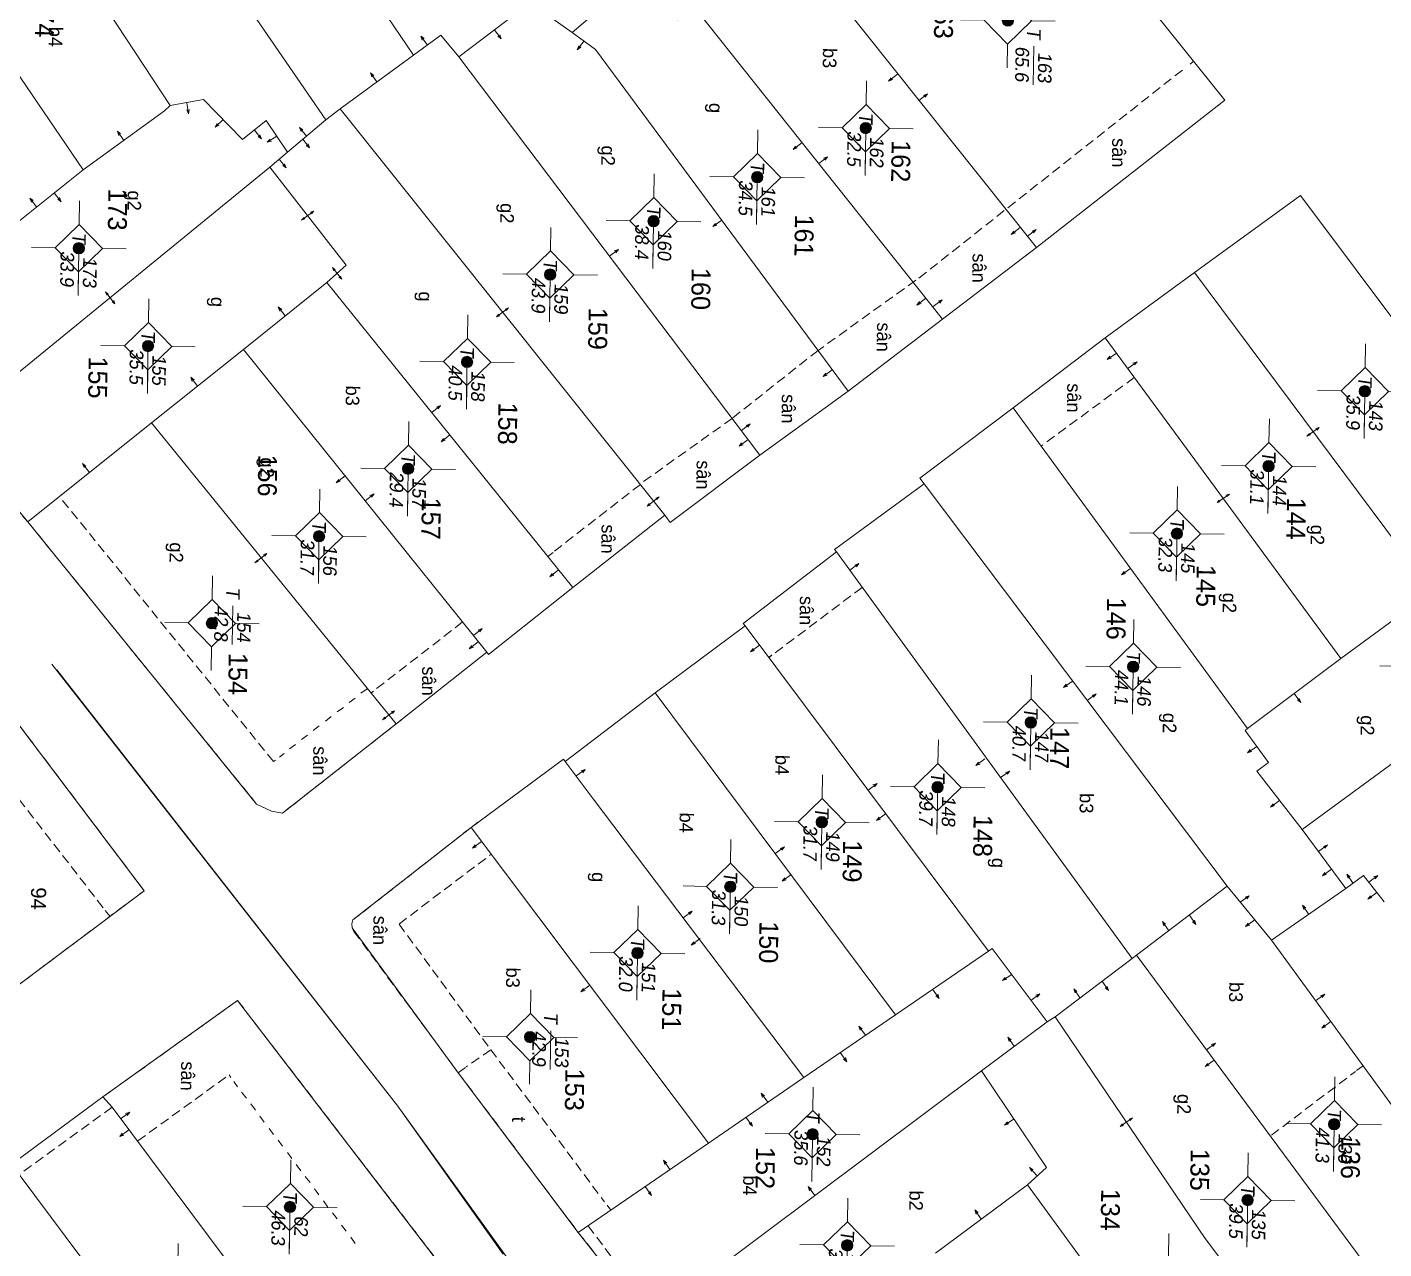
# Model space of a CAD drawing. Extents: x 601689 to 602595, y 1189742 to 1190763.
# Drawn here: x 602130.27 to 602166.14, y 1190266.57 to 1190298.88 of the extents above; entities that cross this region are included whole.
import ezdxf
from ezdxf.enums import TextEntityAlignment as Align

# ---------------------------------------------------------------- set-up
doc = ezdxf.new("R2010")
doc.units = 0
doc.header["$MEASUREMENT"] = 0
doc.linetypes.add('HIDDEN', pattern=[0.375, 0.25, -0.125])
for name, color, linetype in [('10', 250, 'Continuous'), ('11', 7, 'Continuous'), ('13', 7, 'Continuous'), ('14', 7, 'Continuous'), ('15', 7, 'Continuous'), ('16', 7, 'Continuous'), ('22', 7, 'Continuous'), ('53', 7, 'Continuous'), ('57', 7, 'Continuous')]:
    doc.layers.add(name, color=color, linetype=linetype)
doc.styles.add('TXT', font='vnshx.shx')

# ---------------------------------------------------------------- blocks, each defined once
blk = doc.blocks.new('NH3R')
at = {"layer": '16', "color": 7, "linetype": 'Continuous', "lineweight": 0}
for p, q in [((0, 0), (0.297, -0.005)), ((0.297, -0.005), (0.186, 0.031)), ((0.297, -0.005), (0.189, -0.033))]:
    blk.add_line(p, q, dxfattribs=at)
blk = doc.blocks.new('NH3')
at = {"layer": '16', "color": 7, "linetype": 'Continuous', "lineweight": 0}
for p, q in [((-0.199, -0.002), (-0.113, 0.021)), ((0.197, -0.012), (0.107, 0.015)), ((-0.199, -0.002), (0.197, -0.012)), ((-0.199, -0.002), (-0.116, -0.035)), ((0.197, -0.012), (0.104, -0.027))]:
    blk.add_line(p, q, dxfattribs=at)
blk = doc.blocks.new('*M1031103110311031')
at = {"layer": '13', "color": 3, "linetype": 'Continuous', "lineweight": 0}
blk.add_line((602550.496, 1189830.308), (602551.516, 1189830.308), dxfattribs=at)
at = {"layer": '13', "color": 3, "linetype": 'Continuous', "lineweight": 0, "style": 'TXT', "oblique": 7.6055}
for s, p in [('143', (602550.646, 1189830.608)), ('35.9', (602550.496, 1189830.008))]:
    blk.add_text(s, height=0.36, dxfattribs=at).set_placement(p, align=Align.MIDDLE_LEFT)
blk.add_text('T', height=0.36, dxfattribs=at).set_placement((602550.299, 1189830.308), align=Align.MIDDLE_RIGHT)
blk = doc.blocks.new('*M1032103210321032')
at = {"layer": '13', "color": 3, "linetype": 'Continuous', "lineweight": 0}
blk.add_line((602569.889, 1189829.779), (602570.909, 1189829.779), dxfattribs=at)
at = {"layer": '13', "color": 3, "linetype": 'Continuous', "lineweight": 0, "style": 'TXT', "oblique": 7.6055}
for s, p in [('136', (602570.039, 1189830.079)), ('41.3', (602569.889, 1189829.479))]:
    blk.add_text(s, height=0.36, dxfattribs=at).set_placement(p, align=Align.MIDDLE_LEFT)
blk.add_text('T', height=0.36, dxfattribs=at).set_placement((602569.692, 1189829.779), align=Align.MIDDLE_RIGHT)
blk = doc.blocks.new('*M1036103610361036')
at = {"layer": '13', "color": 3, "linetype": 'Continuous', "lineweight": 0}
blk.add_line((602552.514, 1189827.794), (602553.534, 1189827.794), dxfattribs=at)
at = {"layer": '13', "color": 3, "linetype": 'Continuous', "lineweight": 0, "style": 'TXT', "oblique": 7.6055}
for s, p in [('144', (602552.664, 1189828.094)), ('31.1', (602552.514, 1189827.494))]:
    blk.add_text(s, height=0.36, dxfattribs=at).set_placement(p, align=Align.MIDDLE_LEFT)
blk.add_text('T', height=0.36, dxfattribs=at).set_placement((602552.317, 1189827.794), align=Align.MIDDLE_RIGHT)
blk = doc.blocks.new('*M1037103710371037')
at = {"layer": '13', "color": 3, "linetype": 'Continuous', "lineweight": 0}
blk.add_line((602571.927, 1189827.52), (602572.947, 1189827.52), dxfattribs=at)
at = {"layer": '13', "color": 3, "linetype": 'Continuous', "lineweight": 0, "style": 'TXT', "oblique": 7.6055}
for s, p in [('135', (602572.077, 1189827.82)), ('39.5', (602571.927, 1189827.22))]:
    blk.add_text(s, height=0.36, dxfattribs=at).set_placement(p, align=Align.MIDDLE_LEFT)
blk.add_text('T', height=0.36, dxfattribs=at).set_placement((602571.73, 1189827.52), align=Align.MIDDLE_RIGHT)
blk = doc.blocks.new('*M1041104110411041')
at = {"layer": '13', "color": 3, "linetype": 'Continuous', "lineweight": 0}
blk.add_line((602554.333, 1189825.396), (602555.353, 1189825.396), dxfattribs=at)
at = {"layer": '13', "color": 3, "linetype": 'Continuous', "lineweight": 0, "style": 'TXT', "oblique": 7.6055}
for s, p in [('145', (602554.483, 1189825.696)), ('32.3', (602554.333, 1189825.096))]:
    blk.add_text(s, height=0.36, dxfattribs=at).set_placement(p, align=Align.MIDDLE_LEFT)
blk.add_text('T', height=0.36, dxfattribs=at).set_placement((602554.136, 1189825.396), align=Align.MIDDLE_RIGHT)
blk = doc.blocks.new('*M1043104310431043')
at = {"layer": '13', "color": 3, "linetype": 'Continuous', "lineweight": 0}
blk.add_line((602557.869, 1189824.29), (602558.889, 1189824.29), dxfattribs=at)
at = {"layer": '13', "color": 3, "linetype": 'Continuous', "lineweight": 0, "style": 'TXT', "oblique": 7.6055}
for s, p in [('146', (602558.019, 1189824.59)), ('44.1', (602557.869, 1189823.99))]:
    blk.add_text(s, height=0.36, dxfattribs=at).set_placement(p, align=Align.MIDDLE_LEFT)
blk.add_text('T', height=0.36, dxfattribs=at).set_placement((602557.672, 1189824.29), align=Align.MIDDLE_RIGHT)
blk = doc.blocks.new('*M1046104610461046')
at = {"layer": '13', "color": 3, "linetype": 'Continuous', "lineweight": 0}
blk.add_line((602559.381, 1189821.605), (602560.401, 1189821.605), dxfattribs=at)
at = {"layer": '13', "color": 3, "linetype": 'Continuous', "lineweight": 0, "style": 'TXT', "oblique": 7.6055}
for s, p in [('147', (602559.531, 1189821.905)), ('40.7', (602559.381, 1189821.305))]:
    blk.add_text(s, height=0.36, dxfattribs=at).set_placement(p, align=Align.MIDDLE_LEFT)
blk.add_text('T', height=0.36, dxfattribs=at).set_placement((602559.184, 1189821.605), align=Align.MIDDLE_RIGHT)
blk = doc.blocks.new('*M1048104810481048')
at = {"layer": '13', "color": 3, "linetype": 'Continuous', "lineweight": 0}
blk.add_line((602540.834, 1189820.73), (602541.854, 1189820.73), dxfattribs=at)
at = {"layer": '13', "color": 3, "linetype": 'Continuous', "lineweight": 0, "style": 'TXT', "oblique": 7.6055}
for s, p in [('163', (602540.984, 1189821.03)), ('65.6', (602540.834, 1189820.43))]:
    blk.add_text(s, height=0.36, dxfattribs=at).set_placement(p, align=Align.MIDDLE_LEFT)
blk.add_text('T', height=0.36, dxfattribs=at).set_placement((602540.637, 1189820.73), align=Align.MIDDLE_RIGHT)
blk = doc.blocks.new('*M1050105010501050')
at = {"layer": '13', "color": 3, "linetype": 'Continuous', "lineweight": 0}
blk.add_line((602561.129, 1189819.167), (602562.149, 1189819.167), dxfattribs=at)
at = {"layer": '13', "color": 3, "linetype": 'Continuous', "lineweight": 0, "style": 'TXT', "oblique": 7.6055}
blk.add_text('T', height=0.36, dxfattribs=at).set_placement((602560.932, 1189819.167), align=Align.MIDDLE_RIGHT)
for s, p in [('148', (602561.279, 1189819.467)), ('39.7', (602561.129, 1189818.867))]:
    blk.add_text(s, height=0.36, dxfattribs=at).set_placement(p, align=Align.MIDDLE_LEFT)
blk = doc.blocks.new('*M1053105310531053')
at = {"layer": '13', "color": 3, "linetype": 'Continuous', "lineweight": 0}
blk.add_line((602543.729, 1189817.013), (602544.749, 1189817.013), dxfattribs=at)
at = {"layer": '13', "color": 3, "linetype": 'Continuous', "lineweight": 0, "style": 'TXT', "oblique": 7.6055}
blk.add_text('T', height=0.36, dxfattribs=at).set_placement((602543.532, 1189817.013), align=Align.MIDDLE_RIGHT)
for s, p in [('162', (602543.879, 1189817.313)), ('32.5', (602543.729, 1189816.713))]:
    blk.add_text(s, height=0.36, dxfattribs=at).set_placement(p, align=Align.MIDDLE_LEFT)
blk = doc.blocks.new('*M1054105410541054')
at = {"layer": '13', "color": 3, "linetype": 'Continuous', "lineweight": 0}
blk.add_line((602573.277, 1189816.952), (602574.297, 1189816.952), dxfattribs=at)
at = {"layer": '13', "color": 3, "linetype": 'Continuous', "lineweight": 0, "style": 'TXT', "oblique": 7.6055}
for s, p in [('132', (602573.427, 1189817.252)), ('34.3', (602573.277, 1189816.652))]:
    blk.add_text(s, height=0.36, dxfattribs=at).set_placement(p, align=Align.MIDDLE_LEFT)
blk.add_text('T', height=0.36, dxfattribs=at).set_placement((602573.08, 1189816.952), align=Align.MIDDLE_RIGHT)
blk = doc.blocks.new('*M1055105510551055')
at = {"layer": '13', "color": 3, "linetype": 'Continuous', "lineweight": 0}
blk.add_line((602562.098, 1189816.118), (602563.118, 1189816.118), dxfattribs=at)
at = {"layer": '13', "color": 3, "linetype": 'Continuous', "lineweight": 0, "style": 'TXT', "oblique": 7.6055}
for s, p in [('149', (602562.248, 1189816.418)), ('31.7', (602562.098, 1189815.818))]:
    blk.add_text(s, height=0.36, dxfattribs=at).set_placement(p, align=Align.MIDDLE_LEFT)
blk.add_text('T', height=0.36, dxfattribs=at).set_placement((602561.901, 1189816.118), align=Align.MIDDLE_RIGHT)
blk = doc.blocks.new('*M1056105610561056')
at = {"layer": '13', "color": 3, "linetype": 'Continuous', "lineweight": 0}
blk.add_line((602570.355, 1189815.994), (602571.375, 1189815.994), dxfattribs=at)
at = {"layer": '13', "color": 3, "linetype": 'Continuous', "lineweight": 0, "style": 'TXT', "oblique": 7.6055}
for s, p in [('152', (602570.505, 1189816.294)), ('35.6', (602570.355, 1189815.694))]:
    blk.add_text(s, height=0.36, dxfattribs=at).set_placement(p, align=Align.MIDDLE_LEFT)
blk.add_text('T', height=0.36, dxfattribs=at).set_placement((602570.158, 1189815.994), align=Align.MIDDLE_RIGHT)
blk = doc.blocks.new('*M1057105710571057')
at = {"layer": '13', "color": 3, "linetype": 'Continuous', "lineweight": 0}
blk.add_line((602545.07, 1189814.164), (602546.09, 1189814.164), dxfattribs=at)
at = {"layer": '13', "color": 3, "linetype": 'Continuous', "lineweight": 0, "style": 'TXT', "oblique": 7.6055}
for s, p in [('161', (602545.22, 1189814.464)), ('34.5', (602545.07, 1189813.864))]:
    blk.add_text(s, height=0.36, dxfattribs=at).set_placement(p, align=Align.MIDDLE_LEFT)
blk.add_text('T', height=0.36, dxfattribs=at).set_placement((602544.873, 1189814.164), align=Align.MIDDLE_RIGHT)
blk = doc.blocks.new('*M1059105910591059')
at = {"layer": '13', "color": 3, "linetype": 'Continuous', "lineweight": 0}
blk.add_line((602563.839, 1189813.724), (602564.859, 1189813.724), dxfattribs=at)
at = {"layer": '13', "color": 3, "linetype": 'Continuous', "lineweight": 0, "style": 'TXT', "oblique": 7.6055}
for s, p in [('150', (602563.989, 1189814.024)), ('31.3', (602563.839, 1189813.424))]:
    blk.add_text(s, height=0.36, dxfattribs=at).set_placement(p, align=Align.MIDDLE_LEFT)
blk.add_text('T', height=0.36, dxfattribs=at).set_placement((602563.642, 1189813.724), align=Align.MIDDLE_RIGHT)
blk = doc.blocks.new('*M1062106210621062')
at = {"layer": '13', "color": 3, "linetype": 'Continuous', "lineweight": 0}
blk.add_line((602546.272, 1189811.44), (602547.292, 1189811.44), dxfattribs=at)
at = {"layer": '13', "color": 3, "linetype": 'Continuous', "lineweight": 0, "style": 'TXT', "oblique": 7.6055}
for s, p in [('160', (602546.422, 1189811.74)), ('38.4', (602546.272, 1189811.14))]:
    blk.add_text(s, height=0.36, dxfattribs=at).set_placement(p, align=Align.MIDDLE_LEFT)
blk.add_text('T', height=0.36, dxfattribs=at).set_placement((602546.075, 1189811.44), align=Align.MIDDLE_RIGHT)
blk = doc.blocks.new('*M1063106310631063')
at = {"layer": '13', "color": 3, "linetype": 'Continuous', "lineweight": 0}
blk.add_line((602565.629, 1189811.296), (602566.649, 1189811.296), dxfattribs=at)
at = {"layer": '13', "color": 3, "linetype": 'Continuous', "lineweight": 0, "style": 'TXT', "oblique": 7.6055}
for s, p in [('151', (602565.779, 1189811.596)), ('32.0', (602565.629, 1189810.996))]:
    blk.add_text(s, height=0.36, dxfattribs=at).set_placement(p, align=Align.MIDDLE_LEFT)
blk.add_text('T', height=0.36, dxfattribs=at).set_placement((602565.432, 1189811.296), align=Align.MIDDLE_RIGHT)
blk = doc.blocks.new('*M1064106410641064')
at = {"layer": '13', "color": 3, "linetype": 'Continuous', "lineweight": 0}
blk.add_line((602547.725, 1189808.727), (602548.745, 1189808.727), dxfattribs=at)
at = {"layer": '13', "color": 3, "linetype": 'Continuous', "lineweight": 0, "style": 'TXT', "oblique": 7.6055}
blk.add_text('T', height=0.36, dxfattribs=at).set_placement((602547.528, 1189808.727), align=Align.MIDDLE_RIGHT)
for s, p in [('159', (602547.875, 1189809.027)), ('43.9', (602547.725, 1189808.427))]:
    blk.add_text(s, height=0.36, dxfattribs=at).set_placement(p, align=Align.MIDDLE_LEFT)
blk = doc.blocks.new('*M1066106610661066')
at = {"layer": '13', "color": 3, "linetype": 'Continuous', "lineweight": 0}
blk.add_line((602567.892, 1189808.488), (602568.912, 1189808.488), dxfattribs=at)
at = {"layer": '13', "color": 3, "linetype": 'Continuous', "lineweight": 0, "style": 'TXT', "oblique": 7.6055}
for s, p in [('153', (602568.042, 1189808.788)), ('42.9', (602567.892, 1189808.188))]:
    blk.add_text(s, height=0.36, dxfattribs=at).set_placement(p, align=Align.MIDDLE_LEFT)
blk.add_text('T', height=0.36, dxfattribs=at).set_placement((602567.695, 1189808.488), align=Align.MIDDLE_RIGHT)
blk = doc.blocks.new('*M1067106710671067')
at = {"layer": '13', "color": 3, "linetype": 'Continuous', "lineweight": 0}
blk.add_line((602550.067, 1189806.563), (602551.087, 1189806.563), dxfattribs=at)
at = {"layer": '13', "color": 3, "linetype": 'Continuous', "lineweight": 0, "style": 'TXT', "oblique": 7.6055}
blk.add_text('T', height=0.36, dxfattribs=at).set_placement((602549.87, 1189806.563), align=Align.MIDDLE_RIGHT)
for s, p in [('158', (602550.217, 1189806.863)), ('40.5', (602550.067, 1189806.263))]:
    blk.add_text(s, height=0.36, dxfattribs=at).set_placement(p, align=Align.MIDDLE_LEFT)
blk = doc.blocks.new('*M1069106910691069')
at = {"layer": '13', "color": 3, "linetype": 'Continuous', "lineweight": 0}
blk.add_line((602552.913, 1189805.046), (602553.933, 1189805.046), dxfattribs=at)
at = {"layer": '13', "color": 3, "linetype": 'Continuous', "lineweight": 0, "style": 'TXT', "oblique": 7.6055}
for s, p in [('157', (602553.063, 1189805.346)), ('29.4', (602552.913, 1189804.746))]:
    blk.add_text(s, height=0.36, dxfattribs=at).set_placement(p, align=Align.MIDDLE_LEFT)
blk.add_text('T', height=0.36, dxfattribs=at).set_placement((602552.716, 1189805.046), align=Align.MIDDLE_RIGHT)
blk = doc.blocks.new('*M1071107110711071')
at = {"layer": '13', "color": 3, "linetype": 'Continuous', "lineweight": 0}
blk.add_line((602554.732, 1189802.717), (602555.752, 1189802.717), dxfattribs=at)
at = {"layer": '13', "color": 3, "linetype": 'Continuous', "lineweight": 0, "style": 'TXT', "oblique": 7.6055}
for s, p in [('156', (602554.882, 1189803.017)), ('31.7', (602554.732, 1189802.417))]:
    blk.add_text(s, height=0.36, dxfattribs=at).set_placement(p, align=Align.MIDDLE_LEFT)
blk.add_text('T', height=0.36, dxfattribs=at).set_placement((602554.535, 1189802.717), align=Align.MIDDLE_RIGHT)
blk = doc.blocks.new('*M1073107310731073')
at = {"layer": '13', "color": 3, "linetype": 'Continuous', "lineweight": 0}
blk.add_line((602557.072, 1189799.92), (602558.092, 1189799.92), dxfattribs=at)
at = {"layer": '13', "color": 3, "linetype": 'Continuous', "lineweight": 0, "style": 'TXT', "oblique": 7.6055}
for s, p in [('154', (602557.222, 1189800.22)), ('42.8', (602557.072, 1189799.62))]:
    blk.add_text(s, height=0.36, dxfattribs=at).set_placement(p, align=Align.MIDDLE_LEFT)
blk.add_text('T', height=0.36, dxfattribs=at).set_placement((602556.875, 1189799.92), align=Align.MIDDLE_RIGHT)
blk = doc.blocks.new('*M1075107510751075')
at = {"layer": '13', "color": 3, "linetype": 'Continuous', "lineweight": 0}
blk.add_line((602549.769, 1189798.124), (602550.789, 1189798.124), dxfattribs=at)
at = {"layer": '13', "color": 3, "linetype": 'Continuous', "lineweight": 0, "style": 'TXT', "oblique": 7.6055}
for s, p in [('155', (602549.919, 1189798.424)), ('35.5', (602549.769, 1189797.824))]:
    blk.add_text(s, height=0.36, dxfattribs=at).set_placement(p, align=Align.MIDDLE_LEFT)
blk.add_text('T', height=0.36, dxfattribs=at).set_placement((602549.572, 1189798.124), align=Align.MIDDLE_RIGHT)
blk = doc.blocks.new('*M1077107710771077')
at = {"layer": '13', "color": 3, "linetype": 'Continuous', "lineweight": 0}
blk.add_line((602547.209, 1189796.257), (602548.229, 1189796.257), dxfattribs=at)
at = {"layer": '13', "color": 3, "linetype": 'Continuous', "lineweight": 0, "style": 'TXT', "oblique": 7.6055}
for s, p in [('173', (602547.359, 1189796.557)), ('33.9', (602547.209, 1189795.957))]:
    blk.add_text(s, height=0.36, dxfattribs=at).set_placement(p, align=Align.MIDDLE_LEFT)
blk.add_text('T', height=0.36, dxfattribs=at).set_placement((602547.012, 1189796.257), align=Align.MIDDLE_RIGHT)
blk = doc.blocks.new('CENTRD')
at = {"layer": '11', "linetype": 'Continuous', "lineweight": 0}
h = blk.add_hatch(color=2, dxfattribs=at)
edge = h.paths.add_edge_path()
edge.add_arc((0, 0), 0.15, 0, 360)
at = {"layer": '11', "color": 2, "linetype": 'Continuous', "lineweight": 0}
for p, q in [((0, 1.25), (0, 0.625)), ((0, 0.625), (-0.625, 0)), ((0.625, 0), (0, 0.625)), ((-0.625, 0), (-1.25, 0)), ((-0.625, 0), (0, -0.625)), ((0, -0.625), (0.625, 0)), ((1.25, 0), (0.625, 0)), ((0, -0.625), (0, -1.25))]:
    blk.add_line(p, q, dxfattribs=at)
blk.add_circle((0, 0), 0.15, dxfattribs=at)
blk = doc.blocks.new('*M1751175117511751')
at = {"layer": '13', "color": 3, "linetype": 'Continuous', "lineweight": 0}
blk.add_line((602572.477, 1189802.207), (602573.497, 1189802.207), dxfattribs=at)
at = {"layer": '13', "color": 3, "linetype": 'Continuous', "lineweight": 0, "style": 'TXT', "oblique": 7.6055}
for s, p in [('62', (602572.627, 1189802.507)), ('46.3', (602572.477, 1189801.907))]:
    blk.add_text(s, height=0.36, dxfattribs=at).set_placement(p, align=Align.MIDDLE_LEFT)
blk.add_text('T', height=0.36, dxfattribs=at).set_placement((602572.28, 1189802.207), align=Align.MIDDLE_RIGHT)

msp = doc.modelspace()

# ---------------------------------------------------------------- linework, layer by layer
at = {"layer": '10', "color": 7, "linetype": 'Continuous', "lineweight": 0}
for p, q in [((602132.638, 1190309.752), (602140.489, 1190298.134)), ((602138.166, 1190296.426), (602130.243, 1190307.965)), ((602134.051, 1190296.802), (602127.84, 1190306.258)), ((602131.757, 1190295.103), (602125.385, 1190304.432)), ((602150.471, 1190301.177), (602156.961, 1190293.048)), ((602141.688, 1190298.088), (602143.568, 1190299.521)), ((602143.568, 1190299.521), (602144.678, 1190298.736)), ((602154.474, 1190291.152), (602147.927, 1190299.382)), ((602138.55, 1190296.711), (602140.489, 1190298.134)), ((602141.688, 1190298.088), (602149.644, 1190287.558)), ((602138.166, 1190296.426), (602137.154, 1190295.569)), ((602138.55, 1190296.711), (602138.166, 1190296.426)), ((602147.133, 1190285.972), (602138.55, 1190296.711)), ((602137.154, 1190295.569), (602136.688, 1190295.176)), ((602128.233, 1190288.262), (602136.688, 1190295.176)), ((602129.29, 1190293.137), (602131.757, 1190295.103)), ((602154.474, 1190291.152), (602156.961, 1190293.048)), ((602135.992, 1190290.355), (602138.196, 1190292.126)), ((602144.697, 1190284.055), (602138.196, 1190292.126)), ((602161.132, 1190292.391), (602158.777, 1190290.663)), ((602161.132, 1190292.391), (602167.416, 1190283.954)), ((602151.978, 1190289.246), (602154.474, 1190291.152)), ((602158.777, 1190290.663), (602156.342, 1190288.806)), ((602158.777, 1190290.663), (602165.002, 1190282.177)), ((602133.556, 1190288.409), (602135.992, 1190290.355)), ((602142.423, 1190282.346), (602135.992, 1190290.355)), ((602149.644, 1190287.558), (602151.978, 1190289.246)), ((602162.537, 1190280.331), (602156.342, 1190288.806)), ((602128.233, 1190288.262), (602130.289, 1190285.793)), ((602130.289, 1190285.793), (602133.556, 1190288.409)), ((602140.027, 1190280.45), (602133.556, 1190288.409)), ((602161.999, 1190276.158), (602153.985, 1190286.798)), ((602144.697, 1190284.055), (602147.133, 1190285.972)), ((602151.669, 1190285), (602159.483, 1190274.243)), ((602167.416, 1190283.954), (602165.002, 1190282.177)), ((602172, 1190283.531), (602163.98, 1190277.661)), ((602149.253, 1190283.043), (602146.879, 1190281.275)), ((602149.253, 1190283.043), (602155.685, 1190274.445)), ((602140.027, 1190280.45), (602142.423, 1190282.346)), ((602165.002, 1190282.177), (602162.537, 1190280.331)), ((602146.879, 1190281.275), (602144.493, 1190279.458)), ((602146.879, 1190281.275), (602153.232, 1190272.758)), ((602142.009, 1190277.712), (602148.285, 1190269.366)), ((602165.138, 1190276.095), (602163.98, 1190277.661)), ((602159.604, 1190274.331), (602161.999, 1190276.158)), ((602161.999, 1190276.158), (602163.169, 1190274.732)), ((602163.169, 1190274.732), (602165.138, 1190276.095)), ((602163.169, 1190274.732), (602170.05, 1190265.277)), ((602153.232, 1190272.758), (602155.685, 1190274.445)), ((602157.451, 1190272.7), (602159.483, 1190274.243)), ((602159.483, 1190274.243), (602159.604, 1190274.331)), ((602159.604, 1190274.331), (602167.635, 1190263.48)), ((602150.809, 1190271.101), (602153.232, 1190272.758)), ((602157.239, 1190272.573), (602157.451, 1190272.7)), ((602155.501, 1190271.277), (602157.239, 1190272.573)), ((602146.681, 1190264.678), (602155.501, 1190271.277)), ((602148.285, 1190269.366), (602150.809, 1190271.101)), ((602144.842, 1190267.003), (602148.285, 1190269.366)), ((602130.063, 1190268.535), (602136.22, 1190260.281)), ((602154.285, 1190266.453), (602156.721, 1190268.26)), ((602156.721, 1190268.26), (602162.953, 1190259.714)), ((602144.842, 1190267.003), (602146.681, 1190264.678))]:
    msp.add_line(p, q, dxfattribs=at)
for points in [[(602156.961, 1190293.048), (602161.934, 1190296.94), (602155.445, 1190305.04), (602155.232, 1190304.873)], [(602147.927, 1190299.382), (602147.482, 1190299.069), (602146.539, 1190300.321), (602144.678, 1190298.736)], [(602140.489, 1190298.134), (602141.207, 1190298.665), (602141.688, 1190298.088)], [(602144.678, 1190298.736), (602145.302, 1190298.288), (602151.978, 1190289.246)], [(602131.757, 1190295.103), (602133.899, 1190296.665), (602134.051, 1190296.802)], [(602134.051, 1190296.802), (602134.933, 1190296.961), (602135.968, 1190295.906), (602136.595, 1190296.407), (602137.154, 1190295.569)], [(602138.196, 1190292.126), (602138.703, 1190292.578), (602136.688, 1190295.176)], [(602170.144, 1190285.957), (602168.058, 1190288.426), (602168.33, 1190288.562), (602163.939, 1190294.422), (602161.132, 1190292.391)], [(602156.342, 1190288.806), (602153.877, 1190286.949), (602153.985, 1190286.798)], [(602147.133, 1190285.972), (602147.27, 1190285.78), (602149.644, 1190287.558)], [(602153.985, 1190286.798), (602151.62, 1190285.061), (602151.669, 1190285)], [(602130.289, 1190285.793), (602136.338, 1190278.33), (602136.735, 1190278.144), (602137.024, 1190278.09), (602140.027, 1190280.45)], [(602151.669, 1190285), (602149.203, 1190283.104), (602149.253, 1190283.043)], [(602142.423, 1190282.346), (602142.472, 1190282.286), (602144.697, 1190284.055)], [(602129.951, 1190273.477), (602133.366, 1190276.04), (602129.702, 1190280.891), (602127.202, 1190283.785)], [(602163.98, 1190277.661), (602162.78, 1190279.197), (602163.094, 1190279.433), (602162.476, 1190280.272), (602162.537, 1190280.331)], [(602142.009, 1190277.712), (602144.454, 1190279.518), (602144.493, 1190279.458)], [(602144.493, 1190279.458), (602145.24, 1190278.468), (602150.809, 1190271.101)], [(602142.009, 1190277.712), (602138.886, 1190275.265), (602138.854, 1190275.165), (602138.862, 1190275.055), (602141.67, 1190271.226), (602144.842, 1190267.003)], [(602165.138, 1190276.095), (602165.603, 1190276.438), (602166.153, 1190275.741)], [(602155.685, 1190274.445), (602155.786, 1190274.513), (602157.239, 1190272.573)], [(602132.271, 1190270.585), (602135.836, 1190273.137), (602142.173, 1190264.879)], [(602157.451, 1190272.7), (602161.421, 1190266.846), (602165.399, 1190261.54)], [(602156.721, 1190268.26), (602157.226, 1190268.723), (602155.501, 1190271.277)], [(602130.063, 1190268.535), (602129.867, 1190268.808), (602132.271, 1190270.585)], [(602132.271, 1190270.585), (602132.517, 1190270.312), (602138.626, 1190262.137)]]:
    msp.add_lwpolyline(points, dxfattribs=at)
at = {"layer": '14', "color": 6, "linetype": 'HIDDEN', "lineweight": 0}
for p, q in [((602153.849, 1190292.24), (602160.905, 1190297.814)), ((602161.016, 1190297.893), (602161.108, 1190297.972)), ((602159.543, 1190289.612), (602157.078, 1190287.796)), ((602148.908, 1190288.528), (602146.474, 1190286.791)), ((602146.484, 1190286.781), (602144.179, 1190284.993)), ((602136.783, 1190279.454), (602131.128, 1190286.462)), ((602144.179, 1190284.983), (602144.038, 1190284.875)), ((602152.347, 1190284.06), (602149.881, 1190282.204)), ((602126.383, 1190283.196), (602132.338, 1190275.515)), ((602141.783, 1190283.146), (602139.428, 1190281.318)), ((602149.962, 1190282.273), (602149.881, 1190282.204)), ((602139.259, 1190281.38), (602139.098, 1190281.262)), ((602139.428, 1190281.318), (602139.358, 1190281.259)), ((602138.946, 1190281.135), (602138.784, 1190281.017)), ((602138.31, 1190280.643), (602138.158, 1190280.525)), ((602138.632, 1190280.888), (602138.471, 1190280.77)), ((602137.996, 1190280.397), (602137.834, 1190280.28)), ((602137.369, 1190279.905), (602137.207, 1190279.788)), ((602137.682, 1190280.152), (602137.521, 1190280.034)), ((602137.065, 1190279.67), (602136.945, 1190279.572)), ((602136.834, 1190279.493), (602136.783, 1190279.454)), ((602140.104, 1190275.158), (602142.539, 1190277.005)), ((602132.338, 1190275.515), (602132.466, 1190275.353)), ((602142.529, 1190271.835), (602145.534, 1190267.814)), ((602141.862, 1190271.364), (602141.67, 1190271.226)), ((602163.168, 1190269.572), (602165.392, 1190271.261)), ((602165.422, 1190271.281), (602165.594, 1190271.409)), ((602133.195, 1190269.423), (602135.609, 1190271.17)), ((602135.609, 1190271.17), (602135.658, 1190271.099)), ((602135.737, 1190270.998), (602135.835, 1190270.857)), ((602135.943, 1190270.715), (602136.071, 1190270.553)), ((602132.517, 1190270.312), (602130.063, 1190268.535)), ((602136.189, 1190270.402), (602136.306, 1190270.24)), ((602136.424, 1190270.078), (602136.542, 1190269.916)), ((602136.67, 1190269.754), (602136.788, 1190269.594)), ((602136.906, 1190269.442), (602137.023, 1190269.28)), ((602137.151, 1190269.118), (602137.269, 1190268.957)), ((602137.386, 1190268.795), (602137.504, 1190268.633)), ((602137.623, 1190268.482), (602137.751, 1190268.32)), ((602137.868, 1190268.159), (602137.986, 1190267.997)), ((602138.104, 1190267.835), (602138.221, 1190267.674)), ((602145.603, 1190267.723), (602145.701, 1190267.591)), ((602138.349, 1190267.522), (602138.467, 1190267.36)), ((602138.584, 1190267.198), (602138.703, 1190267.037)), ((602145.105, 1190267.179), (602146.873, 1190264.825)), ((602138.831, 1190266.875), (602138.948, 1190266.713))]:
    msp.add_line(p, q, dxfattribs=at)
for points in [[(602153.768, 1190292.182), (602151.183, 1190290.327), (602148.908, 1190288.528)], [(602140.104, 1190275.158), (602142.529, 1190271.835), (602141.883, 1190271.384)]]:
    msp.add_lwpolyline(points, dxfattribs=at)
at = {"layer": '22', "color": 7, "linetype": 'HIDDEN', "lineweight": 0}
for p, q in [((602128.233, 1190288.262), (602130.289, 1190285.793)), ((602130.289, 1190285.793), (602136.338, 1190278.33)), ((602133.366, 1190276.04), (602129.702, 1190280.891)), ((602137.024, 1190278.09), (602140.027, 1190280.45)), ((602140.027, 1190280.45), (602140.169, 1190280.558)), ((602136.338, 1190278.33), (602136.735, 1190278.144)), ((602136.735, 1190278.144), (602137.024, 1190278.09)), ((602142.009, 1190277.712), (602138.886, 1190275.265)), ((602142.191, 1190277.849), (602142.009, 1190277.712)), ((602129.951, 1190273.477), (602133.366, 1190276.04)), ((602138.911, 1190274.964), (602141.67, 1190271.226)), ((602132.271, 1190270.585), (602135.836, 1190273.137)), ((602135.836, 1190273.137), (602142.173, 1190264.879))]:
    msp.add_line(p, q, dxfattribs=at)
for points in [[(602138.886, 1190275.265), (602138.854, 1190275.165), (602138.862, 1190275.055), (602138.911, 1190274.964)], [(602141.67, 1190271.226), (602144.842, 1190267.003), (602146.681, 1190264.678)]]:
    msp.add_lwpolyline(points, dxfattribs=at)
at = {"layer": '57', "color": 172, "linetype": 'Continuous', "lineweight": 0}
for points in [[(602130.928, 1190282.034), (602140.068, 1190270.338), (602142.855, 1190266.43)], [(602131.056, 1190281.882), (602140.068, 1190270.338), (602143.513, 1190265.571), (602156.471, 1190248.662)]]:
    msp.add_lwpolyline(points, dxfattribs=at)

# ---------------------------------------------------------------- block references
at = {"layer": '11', "color": 2, "linetype": 'Continuous', "lineweight": 0, "rotation": 269.1680420500809}
for p in [(602156.202, 1190299.047), (602152.443, 1190296.206), (602149.575, 1190294.907), (602146.834, 1190293.744), (602131.639, 1190293.028), (602144.1, 1190292.331), (602133.468, 1190290.441), (602141.902, 1190290.021), (602165.638, 1190289.247), (602163.095, 1190287.266), (602140.344, 1190287.197), (602137.989, 1190285.412), (602160.671, 1190285.482), (602135.158, 1190283.113), (602159.514, 1190281.962), (602167.284, 1190281.968), (602156.807, 1190280.489), (602154.344, 1190278.777), (602151.281, 1190277.852), (602148.862, 1190276.146), (602146.409, 1190274.392), (602143.568, 1190272.17), (602164.828, 1190269.864), (602151.038, 1190269.598), (602162.539, 1190267.859), (602137.221, 1190267.676), (602151.953, 1190266.662), (602160.44, 1190265.724), (602134.246, 1190265.463)]:
    msp.add_blockref('CENTRD', p, dxfattribs=at)
at = {"layer": '13', "color": 3, "linetype": 'Continuous', "lineweight": 0, "rotation": 269.1680420500809}
for name, p in [('*M1048104810481048', (-578789.585, 1810051.755)), ('*M1053105310531053', (-578790.27, 1810052.359)), ('*M1057105710571057', (-578790.27, 1810052.359)), ('*M1062106210621062', (-578790.27, 1810052.359)), ('*M1077107710771077', (-578790.27, 1810052.359)), ('*M1064106410641064', (-578790.27, 1810052.359)), ('*M1075107510751075', (-578790.27, 1810052.359)), ('*M1067106710671067', (-578790.27, 1810052.359)), ('*M1031103110311031', (-578790.27, 1810052.359)), ('*M1069106910691069', (-578790.27, 1810052.359)), ('*M1036103610361036', (-578790.27, 1810052.359)), ('*M1071107110711071', (-578790.27, 1810052.359)), ('*M1041104110411041', (-578790.27, 1810052.359)), ('*M1073107310731073', (-578789.718, 1810052.895)), ('*M1043104310431043', (-578790.27, 1810052.359)), ('*M1046104610461046', (-578790.27, 1810052.359)), ('*M1050105010501050', (-578790.27, 1810052.359)), ('*M1055105510551055', (-578790.27, 1810052.359)), ('*M1059105910591059', (-578790.27, 1810052.359)), ('*M1063106310631063', (-578790.27, 1810052.359)), ('*M1066106610661066', (-578789.722, 1810052.598)), ('*M1032103210321032', (-578790.27, 1810052.359)), ('*M1056105610561056', (-578790.267, 1810052.557)), ('*M1751175117511751', (-578790.27, 1810052.359)), ('*M1037103710371037', (-578790.27, 1810052.359)), ('*M1054105410541054', (-578790.27, 1810052.359))]:
    msp.add_blockref(name, p, dxfattribs=at)
at = {"layer": '16', "color": 7, "linetype": 'Continuous', "lineweight": 0}
for name, p, xscale, yscale, rotation in [('NH3R', (602140.853, 1190298.399), 1.000001790065634, 1.000001790065634, 126.4656842269707), ('NH3R', (602153.283, 1190297.628), 0.9999989053960104, 0.9999989053960104, 218.4783425218733), ('NH3R', (602153.844, 1190296.931), 0.9999989053960104, 0.9999989053960104, 38.4783425218734), ('NH3R', (602135.456, 1190296.433), 0.9999973710358686, 0.9999973710358686, 224.4880109394073), ('NH3R', (602132.828, 1190295.879), 1.000001254316968, 1.000001254316968, 126.0839901373932), ('NH3R', (602137.558, 1190295.914), 1.000001649661216, 1.000001649661216, 308.7636263130331), ('NH3R', (602150.758, 1190295.823), 1.000001187085443, 1.000001187085443, 218.5075521666995), ('NH3R', (602151.2, 1190295.267), 1.000001187085443, 1.000001187085443, 38.50755216669953), ('NH3R', (602130.523, 1190294.12), 0.9999983316768472, 0.9999983316768472, 128.555309198539), ('NH3R', (602130.989, 1190294.495), 0.9999983316768472, 0.9999983316768472, 308.5553091985391), ('NH3R', (602156.527, 1190293.574), 1.000001187085443, 1.000001187085443, 218.5075521666995), ('NH3R', (602156.714, 1190293.341), 1.000001187085443, 1.000001187085443, 38.50755216669953), ('NH3', (602138.46, 1190292.362), 0.9999985684135628, 0.9999985684135628, 129.2742986983955), ('NH3', (602132.461, 1190291.714), 0.9999985684135628, 0.9999985684135628, 129.2742986983955), ('NH3R', (602154.032, 1190291.708), 1.000001187085443, 1.000001187085443, 218.5075521666995), ('NH3R', (602137.094, 1190291.241), 1.000001649661216, 1.000001649661216, 128.7636263130331), ('NH3R', (602154.229, 1190291.485), 1.000001187085443, 1.000001187085443, 38.50755216669953), ('NH3R', (602159.377, 1190289.855), 1.000001429860502, 1.000001429860502, 36.72204226805957), ('NH3R', (602134.779, 1190289.382), 0.9999981991975041, 0.9999981991975041, 128.6116076222743), ('NH3R', (602149.154, 1190288.205), 1.000001187085443, 1.000001187085443, 38.50755216669953), ('NH3', (602164.274, 1190288.168), 0.9999975521420744, 0.9999975521420744, 216.6845295556964), ('NH3R', (602149.33, 1190287.973), 1.000001187085443, 1.000001187085443, 218.5075521666995), ('NH3R', (602131.918, 1190287.101), 0.9999973393119214, 0.9999973393119214, 128.6866600929895), ('NH3R', (602138.676, 1190287.008), 0.9999980614488928, 0.9999980614488928, 218.7637963652461), ('NH3R', (602139.208, 1190286.351), 0.9999980614488928, 0.9999980614488928, 38.76379636524629), ('NH3', (602136.456, 1190284.828), 0.9999989903869968, 0.9999989903869968, 219.0576489325842), ('NH3R', (602152.023, 1190284.515), 1.000001429860502, 1.000001429860502, 36.72204226805957), ('NH3R', (602142.069, 1190282.791), 0.9999980614488928, 0.9999980614488928, 38.76379636524629), ('NH3R', (602142.197, 1190282.62), 0.9999980614488928, 0.9999980614488928, 218.7637963652461), ('NH3R', (602149.635, 1190282.528), 1.000001215448236, 1.000001215448236, 216.9407897655805), ('NH3R', (602157.913, 1190281.584), 1.000001215448236, 1.000001215448236, 216.9407897655805), ('NH3R', (602158.296, 1190281.069), 1.000001429860502, 1.000001429860502, 36.72204226805957), ('NH3R', (602163.769, 1190281.254), 0.9999986360355768, 0.9999986360355768, 306.8258933000191), ('NH3', (602139.83, 1190280.672), 0.9999989903869968, 0.9999989903869968, 219.0576489325842), ('NH3R', (602162.78, 1190279.857), 0.9999987024324314, 0.9999987024324314, 216.4178728912441), ('NH3R', (602155.595, 1190279.526), 1.000001215448236, 1.000001215448236, 216.9407897655805), ('NH3R', (602144.788, 1190279.074), 1.000001429860502, 1.000001429860502, 36.72204226805957), ('NH3R', (602156.008, 1190279.031), 1.000001429860502, 1.000001429860502, 36.72204226805957), ('NH3R', (602152.503, 1190278.699), 1.000001429860502, 1.000001429860502, 36.72204226805957), ('NH3R', (602152.965, 1190278.072), 1.000001215448236, 1.000001215448236, 216.9407897655805), ('NH3R', (602142.284, 1190277.339), 1.000001215448236, 1.000001215448236, 216.9407897655805), ('NH3R', (602150.05, 1190277.022), 1.000001429860502, 1.000001429860502, 36.72204226805957), ('NH3R', (602164.755, 1190276.61), 1.000002525610983, 1.000002525610983, 217.0261775118474), ('NH3R', (602150.472, 1190276.466), 1.000001215448236, 1.000001215448236, 216.9407897655805), ('NH3R', (602165.33, 1190276.232), 1.000002077531418, 1.000002077531418, 124.9286587691643), ('NH3R', (602165.957, 1190275.994), 1.000002525610983, 1.000002525610983, 217.0261775118474), ('NH3R', (602164.158, 1190275.408), 1.000001009828824, 1.000001009828824, 124.6992066107468), ('NH3R', (602147.616, 1190275.325), 1.000001429860502, 1.000001429860502, 36.72204226805957), ('NH3R', (602160.453, 1190274.979), 1.000002077531418, 1.000002077531418, 124.9286587691643), ('NH3R', (602160.999, 1190275.392), 0.9999983858438608, 0.9999983858438608, 305.0541807788071), ('NH3R', (602162.727, 1190275.268), 1.000002525610983, 1.000002525610983, 217.0261775118474), ('NH3R', (602148.069, 1190274.778), 1.000001215448236, 1.000001215448236, 216.9407897655805), ('NH3R', (602156.306, 1190273.826), 0.9999985931877016, 0.9999985931877016, 214.0403922129322), ('NH3R', (602145.152, 1190273.539), 1.000001215448236, 1.000001215448236, 216.9407897655805), ('NH3R', (602154.212, 1190273.434), 0.9999981045027896, 0.9999981045027896, 306.5322825470557), ('NH3R', (602158.109, 1190273.202), 1.000002077531418, 1.000002077531418, 124.9286587691643), ('NH3R', (602158.694, 1190273.643), 0.9999983858438608, 0.9999983858438608, 305.0541807788071), ('NH3R', (602156.808, 1190273.138), 1.000001214884449, 1.000001214884449, 36.8365644666344), ('NH3R', (602164.74, 1190272.58), 1.000002525610983, 1.000002525610983, 217.0261775118474), ('NH3R', (602156.371, 1190271.925), 0.9999985916156012, 0.9999985916156012, 126.7218307505199), ('NH3R', (602151.768, 1190271.757), 0.9999981045027896, 0.9999981045027896, 306.5322825470557), ('NH3R', (602161.656, 1190271.562), 1.000002525610983, 1.000002525610983, 217.0261775118474), ('NH3R', (602132.744, 1190270.009), 0.9999987274559348, 0.9999987274559348, 36.7699659658545), ('NH3R', (602149.275, 1190270.052), 0.9999981045027896, 0.9999981045027896, 306.5322825470557), ('NH3R', (602156.364, 1190270.005), 0.9999985931877016, 0.9999985931877016, 214.0403922129322), ('NH3R', (602132.959, 1190269.715), 0.9999987274559348, 0.9999987274559348, 216.7699659658544), ('NH3R', (602146.609, 1190268.219), 0.9999981045027896, 0.9999981045027896, 306.5322825470557)]:
    msp.add_blockref(name, p, dxfattribs=dict(at, xscale=xscale, yscale=yscale, rotation=rotation))
for name, p, rotation in [('NH3R', (602142.629, 1190298.805), 307.3490802132006), ('NH3R', (602144.995, 1190298.513), 233.5370697524966), ('NH3R', (602139.519, 1190297.427), 126.2735291280411), ('NH3R', (602134.492, 1190296.876), 279.6635125275424), ('NH3R', (602136.282, 1190296.152), 310.2393406210138), ('NH3R', (602136.869, 1190295.993), 213.6927658396494), ('NH3R', (602137.659, 1190295.993), 130.2393406210137), ('NH3R', (602136.931, 1190295.382), 310.2393406210138), ('NH3', (602137.691, 1190293.882), 217.786849097373), ('NH3R', (602148.639, 1190293.772), 216.4365487940767), ('NH3R', (602145.666, 1190292.822), 37.074265113829), ('NH3', (602142.836, 1190291.341), 38.63056760778948), ('NH3R', (602159.072, 1190290.258), 216.161523794791), ('NH3R', (602151.555, 1190289.811), 216.4365487940767), ('NH3R', (602140.97, 1190288.687), 38.84926760756142), ('NH3R', (602141.451, 1190288.09), 218.8492676075614), ('NH3', (602146.818, 1190286.337), 38.63056760778948), ('NH3', (602161.89, 1190286.42), 36.25506575131178), ('NH3R', (602144.323, 1190284.521), 218.8492676075614), ('NH3R', (602159.444, 1190284.563), 216.161523794791), ('NH3R', (602163.38, 1190278.429), 217.9660211953239), ('NH3R', (602164.412, 1190277.074), 36.92195232396764), ('NH3R', (602165.741, 1190276.267), 36.92195232396764), ('NH3R', (602162.343, 1190275.733), 36.92195232396764), ('NH3R', (602164.337, 1190273.126), 36.92195232396764), ('NH3R', (602152.435, 1190272.219), 126.5697957292654), ('NH3R', (602161.449, 1190271.835), 36.92195232396764), ('NH3R', (602149.85, 1190270.444), 126.5697957292654), ('NH3', (602159.333, 1190269.924), 36.04701105625038), ('NH3R', (602147.266, 1190268.67), 126.5697957292654), ('NH3R', (602156.973, 1190268.497), 132.4500404544135), ('NH3R', (602151.096, 1190267.977), 126.8072669684531), ('NH3R', (602155.497, 1190267.357), 126.5697957292654)]:
    msp.add_blockref(name, p, dxfattribs=dict(at, rotation=rotation))

# ---------------------------------------------------------------- texts
at = {"layer": '15', "color": 7, "linetype": 'Continuous', "lineweight": 0, "style": 'TXT'}
for s, p in [('b4', (602130.845, 1190298.619)), ('b3', (602151.309, 1190298.059)), ('g', (602148.3, 1190296.738)), ('g2', (602145.453, 1190295.479)), ('s%%169n', (602158.955, 1190295.556)), ('g2', (602132.926, 1190294.29)), ('g2', (602142.782, 1190293.955)), ('s%%169n', (602155.263, 1190292.506)), ('g', (602135.13, 1190291.609)), ('g', (602140.621, 1190291.753)), ('s%%169n', (602152.737, 1190290.68)), ('b3', (602138.696, 1190289.131)), ('s%%169n', (602157.765, 1190289.071)), ('s%%169n', (602150.221, 1190288.785)), ('g2', (602136.439, 1190287.232)), ('s%%169n', (602147.968, 1190287.036)), ('s%%169n', (602145.454, 1190285.341)), ('g2', (602164.206, 1190285.451)), ('g2', (602134.038, 1190284.985)), ('s%%169n', (602150.698, 1190283.448)), ('g2', (602161.882, 1190283.653)), ('s%%169n', (602140.712, 1190281.585)), ('g2', (602160.298, 1190280.475)), ('g2', (602165.527, 1190280.413)), ('s%%169n', (602137.833, 1190279.475)), ('b4', (602150.052, 1190279.365)), ('b3', (602158.099, 1190278.354)), ('b4', (602147.521, 1190277.84)), ('g', (602155.777, 1190276.775)), ('g', (602145.202, 1190276.4)), ('s%%169n', (602139.422, 1190274.992)), ('b3', (602142.935, 1190273.742)), ('b3', (602162.051, 1190273.36)), ('s%%169n', (602134.339, 1190271.141)), ('g2', (602160.679, 1190270.399)), ('t', (602143.094, 1190269.997)), ('b4', (602149.2, 1190268.246)), ('b2', (602153.595, 1190267.846))]:
    msp.add_text(s, height=0.36, rotation=269.2144, dxfattribs=at).set_placement(p, align=Align.CENTER)
at = {"layer": '53', "color": 200, "linetype": 'Continuous', "lineweight": 0, "style": 'TXT'}
for s, height, p in [('174', 0.5, (602130.741, 1190299.718)), ('163', 0.5, (602154.511, 1190299.682)), ('162', 0.5, (602153.378, 1190295.887)), ('173', 0.5, (602132.671, 1190294.611)), ('161', 0.5, (602150.822, 1190293.922)), ('160', 0.5, (602148.093, 1190292.509)), ('159', 0.5, (602145.368, 1190291.457)), ('155', 0.5, (602132.149, 1190290.168)), ('158', 0.5, (602142.984, 1190288.949)), ('156', 0.5, (602136.634, 1190287.576)), ('157', 0.5, (602140.959, 1190286.437)), ('144', 0.5, (602163.83, 1190286.433)), ('145', 0.5, (602161.445, 1190284.656)), ('146', 0.5, (602159.073, 1190283.789)), ('154', 0.5, (602135.852, 1190282.327)), ('147', 0.5, (602157.577, 1190280.369)), ('148', 0.5, (602155.545, 1190278.046)), ('149', 0.5, (602152.096, 1190277.373)), ('94', 0.4, (602130.577, 1190276.129)), ('150', 0.5, (602149.885, 1190275.234)), ('151', 0.5, (602147.321, 1190273.459)), ('153', 0.5, (602144.752, 1190271.334)), ('136', 0.5, (602165.268, 1190269.532)), ('152', 0.5, (602149.794, 1190269.265)), ('135', 0.5, (602161.284, 1190269.217)), ('134', 0.5, (602158.919, 1190268.159))]:
    msp.add_text(s, height=height, rotation=269.2144, dxfattribs=at).set_placement(p, align=Align.MIDDLE_LEFT)

doc.saveas('drawing.dxf')
